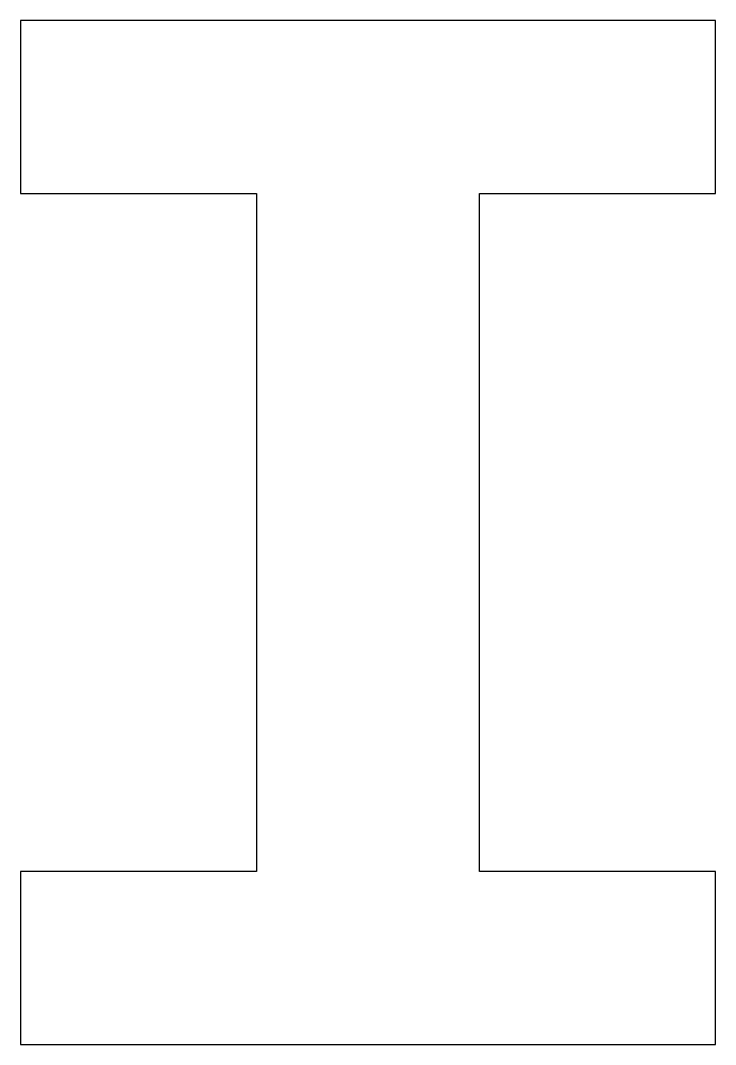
# Model space of a CAD drawing. Header units: metres. Extents: x -17.1 to 18.3, y -55.9 to -3.8.
import ezdxf

# ---------------------------------------------------------------- set-up
doc = ezdxf.new("R2010")
doc.units = ezdxf.units.M

msp = doc.modelspace()

# ---------------------------------------------------------------- linework, layer by layer
for p, q in [((18.2777, -3.80072), (-17.1284, -3.80072)), ((-17.1284, -3.80072), (-17.1284, -12.6135)), ((18.2777, -12.6135), (18.2777, -3.80072)), ((-17.1284, -12.6135), (-5.10764, -12.6135)), ((-5.10764, -12.6135), (-5.10764, -47.131)), ((6.25644, -47.131), (6.25644, -12.6135)), ((6.25644, -12.6135), (18.2777, -12.6135)), ((-5.10764, -47.131), (-17.1284, -47.131)), ((-17.1284, -47.131), (-17.1284, -55.9437)), ((18.2777, -47.131), (6.25644, -47.131)), ((18.2777, -55.9437), (18.2777, -47.131)), ((-17.1284, -55.9437), (18.2777, -55.9437))]:
    msp.add_line(p, q)

doc.saveas('drawing.dxf')
